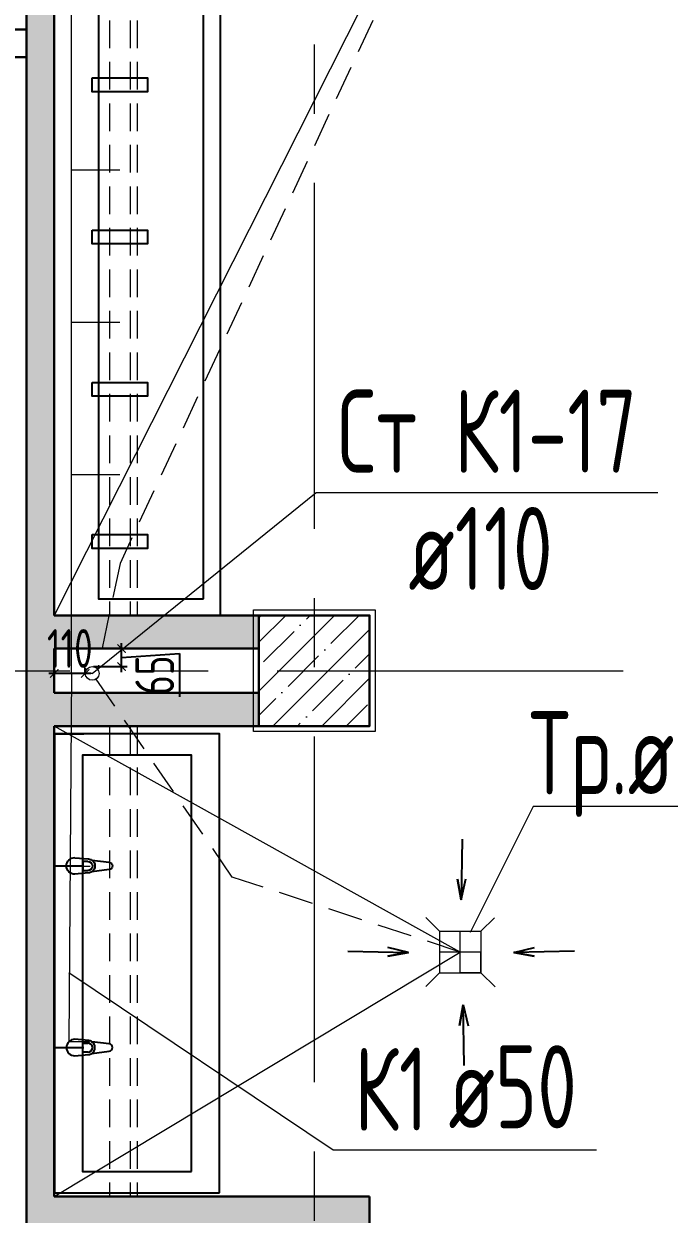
# Model space of a CAD drawing. Header units: millimetres. Extents: x -8689834 to 9419935, y -284943 to 166066.
# Drawn here: x -201284 to -198951, y 110637 to 114938 of the extents above; entities that cross this region are included whole.
import ezdxf
from ezdxf import colors
from ezdxf.entities.mleader import LeaderData, LeaderLine
from ezdxf.math import Vec2, Vec3

# ---------------------------------------------------------------- set-up
doc = ezdxf.new("R2010")
doc.units = ezdxf.units.MM
doc.header["$MEASUREMENT"] = 0
for name, pattern in [('01_base$0$DASHED2', [0.375, 0.25, -0.125]), ('ADSK_Штриховая_ш2 п1', [3, 2, -1]), ('CENTER', [2, 1.25, -0.25, 0.25, -0.25])]:
    doc.linetypes.add(name, pattern=pattern)
doc.layers.get('0').update_dxf_attribs({"color": 250, "lineweight": 9})
for name, color, linetype, lineweight in [('АР_Колонны', 250, 'Continuous', 30), ('АР_Колонны Штрих', 250, 'Continuous', 5), ('АР_Оси', 195, 'Continuous', 9), ('АР_Отметки', 250, 'Continuous', 15), ('АР_Перегородки газоблок', 165, 'Continuous', 30), ('АР_Перегородки газоблок_Штрих', 165, 'Continuous', 5), ('АР_тонкая линия', 250, 'Continuous', 0), ('АР_Тонкие', 250, 'Continuous', 5), ('ВК_канализация', 32, 'Continuous', 30)]:
    doc.layers.add(name, color=color, linetype=linetype, lineweight=lineweight)
doc.layers.add('ТХ_ВК_трапы', color=5, linetype='Continuous')
doc.layers.add('ТХ_сантехника', color=253, linetype='Continuous')
doc.styles.add('ISOCPEUR', font='isocpeur.ttf', dxfattribs={"width": 0.7})
doc.dimstyles.new('R_50', dxfattribs={"dimtxt": 140, "dimasz": 30, "dimexe": 20, "dimexo": 0, "dimgap": 20, "dimtad": 1, "dimdec": 0, "dimrnd": 5, "dimzin": 0, "dimdsep": 46, "dimtxsty": 'ISOCPEUR', "dimblk": 'ARCHTICK', "dimcen": 50, "dimdle": 20, "dimclrd": 256, "dimclre": 256, "dimclrt": 256, "dimadec": 0, "dimazin": 0, "dimtfac": 2, "dimtdec": 0, "dimtofl": 0, "dimtmove": 1, "dimatfit": 3, "dimfxl": 1, "dimtvp": 3, "dimtolj": 1, "dimtzin": 0, "dimarcsym": 0})
pattern_1 = [(50, (0, 0), (215.17805, -18.82564), [22.5, -247.5]), (355, (0, 0), (-41.6254, 225.65764), [18, -198]), (100.45144, (17.93, -1.57), (173.55265, 206.832), [19.12206, -210.34263]), (46.1842, (0, 60), (320.1724, -49.65578), [33.75, -371.25]), (96.63564, (26.68, 55.86), (280.3986, 292.2356), [28.6831, -315.51413]), (351.18416, (0, 60), (280.3986, 292.2356), [27, -297]), (21, (30, 45), (179.07212, -120.78567), [22.5, -247.5]), (326, (30, 45), (72.9946, 217.54501), [18, -198]), (71.45144, (44.92, 34.93), (252.06671, 96.75935), [19.12206, -210.34263]), (37.5, (0, 0), (3.647957, 99.868156), [0, -195.6, 0, -201, 0, -198.75]), (7.5, (0, 0), (78.92086, 118.323514), [0, -114.6, 0, -191.1, 0, -75.75]), (327.5, (-66.9, 0), (160.14673, -6.766462), [0, -75, 0, -234, 0, -310.5]), (317.5, (-96.9, 0), (174.95585, 30.031495), [0, -97.5, 0, -155.4, 0, -220.5])]

# ---------------------------------------------------------------- blocks, each defined once
blk = doc.blocks.new('смеситель короткий')
for p, q in [((42, 21), (0, 25)), ((24.9, 13.6), (39.8, 13.6)), ((24.9, -13.6), (24.9, 13.6)), ((104.4, 11.1), (51.5, 17.7)), ((0, -25), (42, -21)), ((39.8, -13.6), (24.9, -13.6)), ((51.5, -17.7), (104.4, -11.1))]:
    blk.add_line(p, q)
for centre, major_axis, start_param, end_param in [((0, 0), (-17.7, 17.7), -0.785398, 2.356194), ((39.8, 0), (9.62, 9.62), 3.926991, 7.068583), ((40.1, 0), (-14.9, 14.9), -1.35736, -0.875625), ((40.1, 0), (14.9, 14.9), 4.498953, 6.496621), ((103, 0), (7.91, 7.91), 4.051589, 6.943986), ((40.1, 0), (14.9, 14.9), 4.017217, 4.498953)]:
    blk.add_ellipse(centre, major_axis=major_axis, ratio=1, start_param=start_param, end_param=end_param)
blk = doc.blocks.new('раковина')
at = {"layer": 'ТХ_сантехника'}
for p, q in [((968010.4, -23754), (968100, -23754)), ((968010.4, -24154), (968100, -24154)), ((968010.4, -24704), (968100, -24704))]:
    blk.add_line(p, q, dxfattribs=at)
for points in [[(968510.4, -25144), (968510.4, -23754), (968010.4, -23754), (968010.4, -25144)], [(968425.4, -25079), (968425.4, -23819), (968095.4, -23819), (968095.4, -25079)]]:
    blk.add_lwpolyline(points, close=True, dxfattribs=at)
at = {"layer": 'ТХ_сантехника', "ltscale": 100, "xscale": -1, "rotation": 180}
blk.add_blockref('смеситель короткий', (968072.1, -24154), dxfattribs=at)
at = {"layer": 'ТХ_сантехника'}
blk.add_blockref('смеситель короткий', (968072.1, -24704), dxfattribs=at)
blk = doc.blocks.new('раковина столовая 2')
for points in [[(970111.9, -22806.1), (970111.9, -17235.9), (969511.9, -17235.9), (969511.9, -22806.1)], [(969571.9, -22746.1), (969571.9, -17314), (969951.9, -17314), (969951.9, -22746.1)], [(969974.7, -20864), (969774.7, -20864), (969774.7, -20914), (969974.7, -20914)], [(969974.7, -21414), (969774.7, -21414), (969774.7, -21464), (969974.7, -21464)], [(969974.7, -21964), (969774.7, -21964), (969774.7, -22014), (969974.7, -22014)], [(969974.7, -22514), (969774.7, -22514), (969774.7, -22564), (969974.7, -22564)]]:
    blk.add_lwpolyline(points, close=True)
blk = doc.blocks.new('_DotSmall')
at = {"color": 0, "linetype": 'ByBlock', "const_width": 0.5}
blk.add_lwpolyline([(-0.0625, 0, 1), (0.0625, 0, 1)], format="xyb", close=True, dxfattribs=at)
blk = doc.blocks.new('Трап ТХ')
at = {"layer": 'ТХ_ВК_трапы', "color": 5, "lineweight": 0}
for p, q in [((305243.2, -196674.3), (305292.9, -196724.5)), ((305491.2, -196675.5), (305442.2, -196724.5)), ((305292.9, -196724.5), (305292.9, -196874.5)), ((305292.9, -196724.5), (305442.2, -196724.5)), ((305367.6, -196874.5), (305367.6, -196724.5)), ((305442.2, -196724.5), (305442.2, -196874.5)), ((305442.2, -196799.5), (305292.9, -196799.5)), ((305442.2, -196874.5), (305442.2, -196799.5)), ((305243.2, -196924.3), (305292.9, -196874.5)), ((305292.9, -196874.5), (305442.2, -196874.5)), ((305442.2, -196874.5), (305367.6, -196874.5)), ((305493.2, -196925.5), (305442.2, -196874.5))]:
    blk.add_line(p, q, dxfattribs=at)
blk = doc.blocks.new('A$C985b353d')
at = {"layer": 'ТХ_ВК_трапы', "ltscale": 100}
for p, q in [((6.4, 408.7), (2.2, 189.2)), ((2.2, 189.2), (-11.2, 263.5)), ((-11.2, 263.5), (2.2, 189.2)), ((2.2, 189.2), (19.8, 264.3)), ((-407.4, 3.3), (-187.9, -0.9)), ((-187.9, -0.9), (-263, 16.7)), ((192.3, -0.9), (267.4, 16.7)), ((411.8, 3.3), (192.3, -0.9)), ((-187.9, -0.9), (-262.2, -14.3)), ((-262.2, -14.3), (-187.9, -0.9)), ((192.3, -0.9), (266.6, -14.3)), ((266.6, -14.3), (192.3, -0.9)), ((9.7, -190.8), (-3.8, -265.2)), ((-3.8, -265.2), (9.7, -190.8)), ((13.8, -410.3), (9.7, -190.8)), ((9.7, -190.8), (27.3, -265.9))]:
    blk.add_line(p, q, dxfattribs=at)
blk = doc.blocks.new('_ArchTick')
at = {"color": 0, "linetype": 'ByBlock', "const_width": 0.15}
blk.add_lwpolyline([(-0.5, -0.5), (0.5, 0.5)], dxfattribs=at)
blk = doc.blocks.new('*D2356')
at = {"lineweight": -2, "ltscale": 100, "transparency": 16777216}
for p, q in [((-201041.3, 112591), (-201193.4, 112591)), ((-201173.4, 112591), (-201173.4, 112611)), ((-201061.3, 112591), (-201061.3, 112611))]:
    blk.add_line(p, q, dxfattribs=at)
at = {"lineweight": -2, "ltscale": 100, "transparency": 16777216, "xscale": 30, "yscale": 30, "zscale": 30, "rotation": 180}
blk.add_blockref('_ArchTick', (-201173.4, 112591), dxfattribs=at)
at = {"lineweight": -2, "ltscale": 100, "transparency": 16777216, "xscale": 30, "yscale": 30, "zscale": 30}
blk.add_blockref('_ArchTick', (-201061.3, 112591), dxfattribs=at)
at = {"ltscale": 100, "transparency": 16777216, "insert": (-201117.3, 112681), "char_height": 140, "attachment_point": 5, "style": 'ISOCPEUR'}
blk.add_mtext('\\A1;110', dxfattribs=at)
blk = doc.blocks.new('*D2357')
at = {"lineweight": -2, "ltscale": 100, "transparency": 16777216}
for p, q in [((-201031.9, 112680.7), (-200910.3, 112680.7)), ((-200930.3, 112595.6), (-200930.3, 112700.7)), ((-200930.3, 112648.2), (-200720.4, 112663.4)), ((-200720.4, 112663.4), (-200720.4, 112505.8)), ((-201031.9, 112615.6), (-200910.3, 112615.6))]:
    blk.add_line(p, q, dxfattribs=at)
at = {"lineweight": -2, "ltscale": 100, "transparency": 16777216, "xscale": 30, "yscale": 30, "zscale": 30}
for p, rotation in [((-200930.3, 112680.7), 90), ((-200930.3, 112615.6), 270)]:
    blk.add_blockref('_ArchTick', p, dxfattribs=dict(at, rotation=rotation))
at = {"ltscale": 100, "transparency": 16777216, "insert": (-200810.4, 112584.6), "char_height": 140, "attachment_point": 5, "rotation": 90, "style": 'ISOCPEUR'}
blk.add_mtext('\\A1;65', dxfattribs=at)

msp = doc.modelspace()

# ---------------------------------------------------------------- hatches: boundary and pattern name
at = {"layer": 'АР_Колонны Штрих', "ltscale": 100}
h = msp.add_hatch(dxfattribs=at)
h.set_pattern_fill('ANSI35', scale=500)
h.set_pattern_definition([(45, (-1157486.01, 152672.16), (-88.388348, 88.388348), []), (45, (-1157397.63, 152672.16), (-88.388348, 88.388348), [156.25, -31.25, 0, -31.25])])
h.paths.add_polyline_path([(-200033.9, 112800.7), (-200433.9, 112800.7), (-200433.9, 112400.7), (-200033.9, 112400.7)])
at = {"layer": 'АР_Перегородки газоблок_Штрих', "ltscale": 100}
h = msp.add_hatch(dxfattribs=at)
h.set_pattern_fill('AR-CONC', scale=30)
h.set_pattern_definition(pattern_1)
h.paths.add_polyline_path([(-201173.8, 118370.9), (-201173.6, 118400.7), (-200433.9, 118400.7), (-200433.9, 118520.7), (-201273.4, 118520.6), (-201273.4, 115964.6), (-201273.3, 115964.6), (-201273.4, 115627.6), (-201273.4, 115600.7), (-201173.8, 115600.7)])
h.paths.add_polyline_path([(-201173.8, 115600.7), (-201273.4, 115600.1), (-201273.4, 115007.2), (-201273.4, 112600.7), (-201173.4, 112600.7), (-201173.4, 112680.7), (-200433.9, 112680.7), (-200433.9, 112800.7), (-200573.8, 112800.7), (-200573.8, 112800.7), (-201173.8, 112800.7)])
h.paths.add_polyline_path([(-200433.9, 112520.7), (-201173.4, 112520.7), (-201173.4, 112600.7), (-201273.4, 112600.7), (-201273.4, 110702.5), (-201173.4, 110702.5), (-201173.4, 112400.7), (-200433.9, 112400.7), (-200433.9, 112400.7)])
h = msp.add_hatch(dxfattribs=at)
h.set_pattern_fill('AR-CONC', scale=30)
h.set_pattern_definition(pattern_1)
h.paths.add_polyline_path([(-210461.8, 109734.7), (-210361.8, 109634.7)], flags=17)
h.paths.add_polyline_path([(-201173.4, 109734.7), (-201293.4, 109734.7), (-210461.8, 109734.7), (-210361.8, 109634.7), (-202922.4, 109634.7), (-202922.4, 109061.2), (-202922.4, 108895.3), (-200133.9, 108895.3), (-200133.9, 106900.6), (-203133.9, 106900.6), (-203133.9, 104807.7), (-203241.9, 104807.7), (-203241.9, 104707.7), (-203033.9, 104707.7), (-203033.9, 106800.7), (-200033.9, 106800.7), (-200033.9, 110700.9), (-201173.4, 110702.5), (-201273.4, 110702.5), (-201273.4, 109734.7), (-201173.4, 109734.7), (-201173.4, 110062.1), (-201173.4, 110600.9), (-201171.3, 110600.9), (-200133.9, 110600.9), (-200133.9, 109015.3), (-201173.4, 109015.3)])
h.paths.add_polyline_path([(-201273.4, 109634.7), (-201273.4, 109014.7), (-202822.4, 109014.7), (-202822.4, 109634.7)], flags=16)
h.paths.add_polyline_path([(-202970, 109634.7), (-202849.5, 109634.7)], flags=17)

# ---------------------------------------------------------------- linework, layer by layer
at = {"color": 244, "linetype": '01_base$0$DASHED2', "ltscale": 500, "true_color": 0x991b1e}
for points in [[(-199706, 115630.3), (-200935.7, 112988.1), (-201016.8, 112606.7)], [(-199706, 111583.8), (-200530.1, 111854.9), (-201022.1, 112570.4)]]:
    msp.add_lwpolyline(points, dxfattribs=at)
at = {"color": 7, "ltscale": 100}
msp.add_lwpolyline([(-200453.9, 112820.7), (-200013.9, 112820.7), (-200013.9, 112380.7), (-200453.9, 112380.7)], close=True, dxfattribs=at)
at = {"layer": 'АР_Колонны', "color": 7, "ltscale": 100}
msp.add_lwpolyline([(-200433.9, 112800.7), (-200033.9, 112800.7), (-200033.9, 112400.7), (-200433.9, 112400.7)], close=True, dxfattribs=at)
at = {"layer": 'АР_Оси', "color": 7, "linetype": 'CENTER', "ltscale": 1000}
for p, q in [((-200233.9, 134363.2), (-200233.9, 78630.8)), ((-224367.6, 112600.7), (-141189.2, 112600.7))]:
    msp.add_line(p, q, dxfattribs=at)
at = {"layer": 'АР_Перегородки газоблок', "color": 7, "ltscale": 100}
for points in [[(-201173.6, 112800.7), (-201173.6, 118400.7)], [(-201273.4, 109734.7), (-201273.4, 115007.2)], [(-201173.4, 112800.7), (-200433.9, 112800.7)], [(-200433.9, 112680.7), (-201173.4, 112680.7)], [(-201173.4, 112680.7), (-201173.4, 112520.7)], [(-201173.4, 112520.7), (-200433.9, 112520.7)], [(-200433.9, 112400.7), (-201173.4, 112400.7)], [(-201173.4, 112400.7), (-201173.4, 110700.9)], [(-200033.9, 110701), (-200033.9, 106800.7), (-203033.9, 106800.7), (-203033.9, 104707.7)], [(-201173.4, 110700.9), (-200033.9, 110700.9)]]:
    msp.add_lwpolyline(points, dxfattribs=at)
at = {"layer": 'АР_Перегородки газоблок', "color": 7, "ltscale": 100, "elevation": 0}
for points in [[(-201344.2, 114917.8), (-201273.4, 114917.8)], [(-201344.2, 114817.8), (-201273.4, 114817.8)]]:
    msp.add_lwpolyline(points, dxfattribs=at)
at = {"layer": 'АР_тонкая линия', "color": 7, "linetype": 'ADSK_Штриховая_ш2 п1', "ltscale": 50}
for points in [[(-200974.4, 118400.7), (-200974.2, 112800.7)], [(-200899.4, 118400.7), (-200899.2, 112800.7)], [(-200874.4, 118400.7), (-200874.2, 112800.7)], [(-200974.2, 112400.7), (-200974.1, 110702.3)], [(-200899.2, 112400.7), (-200899.1, 110702.2)], [(-200874.2, 112400.7), (-200874.1, 110702.2)]]:
    msp.add_lwpolyline(points, dxfattribs=at)
at = {"layer": 'АР_Тонкие', "color": 7, "ltscale": 500}
for points in [[(-201173.6, 118400.7), (-199706, 115705.3), (-201173.4, 112800.7)], [(-201173.4, 110700.9), (-199706, 111583.8), (-201173.4, 112400.7)]]:
    msp.add_lwpolyline(points, dxfattribs=at)
at = {"layer": 'ВК_канализация', "color": 244, "lineweight": 13, "ltscale": 500, "true_color": 0x991b1e}
for points in [[(-201036.3, 112591), (-201110.7, 112591), (-201110.7, 115556.3)], [(-200937.1, 114409.1), (-201110.7, 114409.1)], [(-200937.1, 113859.1), (-201110.7, 113859.1)], [(-200937.1, 113309.1), (-201110.7, 113309.1)], [(-201110.7, 112591), (-201121, 111259.5)], [(-201044.2, 111893.2), (-201116.1, 111893.1)], [(-201046.6, 111259.5), (-201121, 111259.5)]]:
    msp.add_lwpolyline(points, dxfattribs=at)
at = {"layer": 'ВК_канализация', "color": 7, "lineweight": 13, "ltscale": 500}
msp.add_lwpolyline([(-201036.3, 112591), (-200226.5, 113245.2), (-198992.5, 113245.2)], dxfattribs=at)
at = {"layer": 'ВК_канализация', "color": 18, "lineweight": 13, "ltscale": 500, "true_color": 0x000000}
for points in [[(-198596, 112109.5), (-199443.1, 112109.5), (-199670.8, 111654.6)], [(-199213.2, 110867.6), (-200165.7, 110867.6), (-201121, 111508.7)]]:
    msp.add_lwpolyline(points, dxfattribs=at)
at = {"layer": 'ВК_канализация', "color": 244, "lineweight": 13, "ltscale": 500, "true_color": 0x991b1e}
msp.add_circle((-201036.3, 112591), 25, dxfattribs=at)

# ---------------------------------------------------------------- block references
at = {"layer": 'АР_тонкая линия', "color": 7, "ltscale": 500}
msp.add_blockref('A$C985b353d', (-199705.2, 111583.8), dxfattribs=at)
at = {"layer": 'ТХ_ВК_трапы', "color": 7}
msp.add_blockref('Трап ТХ', (-505073.6, 308383.4), dxfattribs=at)
at = {"layer": 'ТХ_сантехника', "color": 7, "xscale": -1}
msp.add_blockref('раковина столовая 2', (768938.2, 135606.8), dxfattribs=at)
at = {"layer": 'ТХ_сантехника', "color": 7, "xscale": 1.193395715199417, "yscale": 1.193395715199417, "zscale": 1.193395715199417}
msp.add_blockref('раковина', (-1356392.6, 140720.5), dxfattribs=at)

# ---------------------------------------------------------------- texts
at = {"layer": 'ВК_канализация', "color": 7, "ltscale": 100, "char_height": 300, "attachment_point": 4, "style": 'ISOCPEUR'}
for s, insert, width in [('Ст К1-17', (-200149.9, 113466), 5891.51), ('\\pxi-1,l1,t1,5;ø110', (-199893.9, 113042.3), 7500)]:
    msp.add_mtext(s, dxfattribs=dict(at, insert=insert, width=width))
at = {"layer": 'ВК_канализация', "color": 18, "ltscale": 100, "true_color": 0x000000, "char_height": 300, "attachment_point": 4, "style": 'ISOCPEUR'}
for s, insert, width in [('\\pxi-1,l1,t1,5;Тр.ø50', (-199457.8, 112263.2), 7500), ('\\pxi-1,l1,t1,5;ø50', (-199748.7, 111097.2), 7500), ('К1', (-200089.1, 111088.4), 5891.51)]:
    msp.add_mtext(s, dxfattribs=dict(at, insert=insert, width=width))

# ---------------------------------------------------------------- dimensions: what is measured, and where the dimension line sits
at = {"color": 18, "ltscale": 100, "true_color": 0x000000}
dim = msp.add_linear_dim(base=(-201173.4, 112591), p1=(-201061.3, 112591), p2=(-201173.4, 112591), dimstyle='R_50', override={"dimpost": '\\X'}, dxfattribs=at)
dim.commit()
dim.dimension.update_dxf_attribs({"geometry": '*D2356', "text_midpoint": (-201117.3, 112591), "dimtype": 160})
dim = msp.add_linear_dim(base=(-200930.3, 112680.7), p1=(-201031.9, 112615.6), p2=(-201031.9, 112680.7), angle=90, dimstyle='R_50', override={"dimpost": '\\X'}, dxfattribs=at)
dim.commit()
dim.dimension.update_dxf_attribs({"geometry": '*D2357', "text_midpoint": (-200720.4, 112643.4), "dimtype": 160})

# ---------------------------------------------------------------- leaders
at = {"layer": 'АР_Отметки', "color": 7}
ml = msp.add_multileader_mtext('Standard', dxfattribs=at)
ml.set_content('0,000', color=7, style='ISOCPEUR')
ml.set_leader_properties(color=256, linetype='Continuous', lineweight=-1)
ml.set_arrow_properties(name='DOTSMALL')
ml.build(insert=Vec2(0, 0))
ml.multileader.update_dxf_attribs({"has_text_frame": 1, "text_left_attachment_type": 4, "text_right_attachment_type": 4, "dogleg_length": 100, "arrow_head_size": 180})
ctx = ml.context
ctx.base_point, ctx.char_height, ctx.arrow_head_size, ctx.landing_gap_size, ctx.plane_origin = Vec3(-204826.3, 122318.2), 250, 180, 50, Vec3(-207886.6, 120174.8)
ctx.left_attachment, ctx.right_attachment = 4, 4
notes = []
notes.append((ctx, [(0, (0, 0, 0), (0, 0), (1, 0), 1, [])]))
ctx.mtext.insert, ctx.mtext.width, ctx.mtext.line_spacing_style, ctx.mtext.flow_direction = Vec3(-204776.3, 122651.5), 852.697, 2, 5
ml = msp.add_multileader_mtext('Standard', dxfattribs=at)
ml.set_content('{\\W0.8;-2,730}', color=7, style='ISOCPEUR')
ml.set_leader_properties(color=256, linetype='Continuous', lineweight=-1)
ml.set_arrow_properties(name='DOTSMALL')
ml.build(insert=Vec2(0, 0))
ml.multileader.update_dxf_attribs({"has_text_frame": 1, "text_left_attachment_type": 4, "text_right_attachment_type": 4, "dogleg_length": 100, "arrow_head_size": 180})
ctx = ml.context
ctx.base_point, ctx.char_height, ctx.arrow_head_size, ctx.landing_gap_size, ctx.plane_origin = Vec3(-314791.3, 121809, 0), 250, 180, 50, Vec3(-319449.8, 117956.7, 0)
ctx.left_attachment, ctx.right_attachment = 4, 4
notes.append((ctx, [(0, (0, 0, 0), (0, 0), (1, 0), 1, [])]))
ctx.mtext.insert, ctx.mtext.width, ctx.mtext.defined_height, ctx.mtext.line_spacing_style, ctx.mtext.flow_direction = Vec3(-314741.3, 122142.4, 0), 769.989, 343.9, 2, 5
ml = msp.add_multileader_mtext('Standard', dxfattribs=at)
ml.set_content('{\\W0.8;-2,430}', color=7, style='ISOCPEUR')
ml.set_leader_properties(color=256, linetype='Continuous', lineweight=-1)
ml.set_arrow_properties(name='DOTSMALL')
ml.build(insert=Vec2(0, 0))
ml.multileader.update_dxf_attribs({"has_text_frame": 1, "text_left_attachment_type": 4, "text_right_attachment_type": 4, "dogleg_length": 100, "arrow_head_size": 180})
ctx = ml.context
ctx.base_point, ctx.char_height, ctx.arrow_head_size, ctx.landing_gap_size, ctx.plane_origin = Vec3(-301002.2, 120038.6), 250, 180, 50, Vec3(-299949.6, 118383.4)
ctx.left_attachment, ctx.right_attachment = 4, 4
notes.append((ctx, [(0, (0, 0, 0), (0, 0), (1, 0), 1, [])]))
ctx.mtext.insert, ctx.mtext.width, ctx.mtext.line_spacing_style, ctx.mtext.flow_direction = Vec3(-300952.2, 120371.9), 852.697, 2, 5
ml = msp.add_multileader_mtext('Standard', dxfattribs=at)
ml.set_content('{\\W0.8;-2,430}', color=7, style='ISOCPEUR')
ml.set_leader_properties(color=256, linetype='Continuous', lineweight=-1)
ml.set_arrow_properties(name='DOTSMALL')
ml.build(insert=Vec2(0, 0))
ml.multileader.update_dxf_attribs({"has_text_frame": 1, "text_left_attachment_type": 4, "text_right_attachment_type": 4, "dogleg_length": 100, "arrow_head_size": 180})
ctx = ml.context
ctx.base_point, ctx.char_height, ctx.arrow_head_size, ctx.landing_gap_size, ctx.plane_origin = Vec3(-336711.9, 117132.7), 250, 180, 50, Vec3(-335659.2, 115477.5)
ctx.left_attachment, ctx.right_attachment = 4, 4
notes.append((ctx, [(0, (0, 0, 0), (0, 0), (1, 0), 1, [])]))
ctx.mtext.insert, ctx.mtext.width, ctx.mtext.line_spacing_style, ctx.mtext.flow_direction = Vec3(-336661.9, 117466), 852.697, 2, 5
ml = msp.add_multileader_mtext('Standard', dxfattribs=at)
ml.set_content('{\\W0.8;-2,480}', color=7, style='ISOCPEUR')
ml.set_leader_properties(color=256, linetype='Continuous', lineweight=-1)
ml.set_arrow_properties(name='DOTSMALL')
ml.build(insert=Vec2(0, 0))
ml.multileader.update_dxf_attribs({"has_text_frame": 1, "text_left_attachment_type": 4, "text_right_attachment_type": 4, "dogleg_length": 100, "arrow_head_size": 180})
ctx = ml.context
ctx.base_point, ctx.char_height, ctx.arrow_head_size, ctx.landing_gap_size, ctx.plane_origin = Vec3(-302468.1, 114434.6), 250, 180, 50, Vec3(-301415.4, 112779.4)
ctx.left_attachment, ctx.right_attachment = 4, 4
notes.append((ctx, [(0, (0, 0, 0), (0, 0), (1, 0), 1, [])]))
ctx.mtext.insert, ctx.mtext.width, ctx.mtext.line_spacing_style, ctx.mtext.flow_direction = Vec3(-302418.1, 114767.9), 852.697, 2, 5
for ctx, leaders in notes:
    for number, flags, end, landing, length, lines in leaders:
        leader = LeaderData()
        leader.index, (leader.has_last_leader_line, leader.has_dogleg_vector, leader.attachment_direction) = number, flags
        leader.last_leader_point, leader.dogleg_vector, leader.dogleg_length = Vec3(end), Vec3(landing), length
        for number, points, colour, breaks in lines:
            line = LeaderLine()
            line.index, line.vertices, line.color, line.breaks = number, Vec3.list(points), colors.encode_raw_color(colour), breaks
            leader.lines.append(line)
        ctx.leaders.append(leader)

doc.saveas('drawing.dxf')
